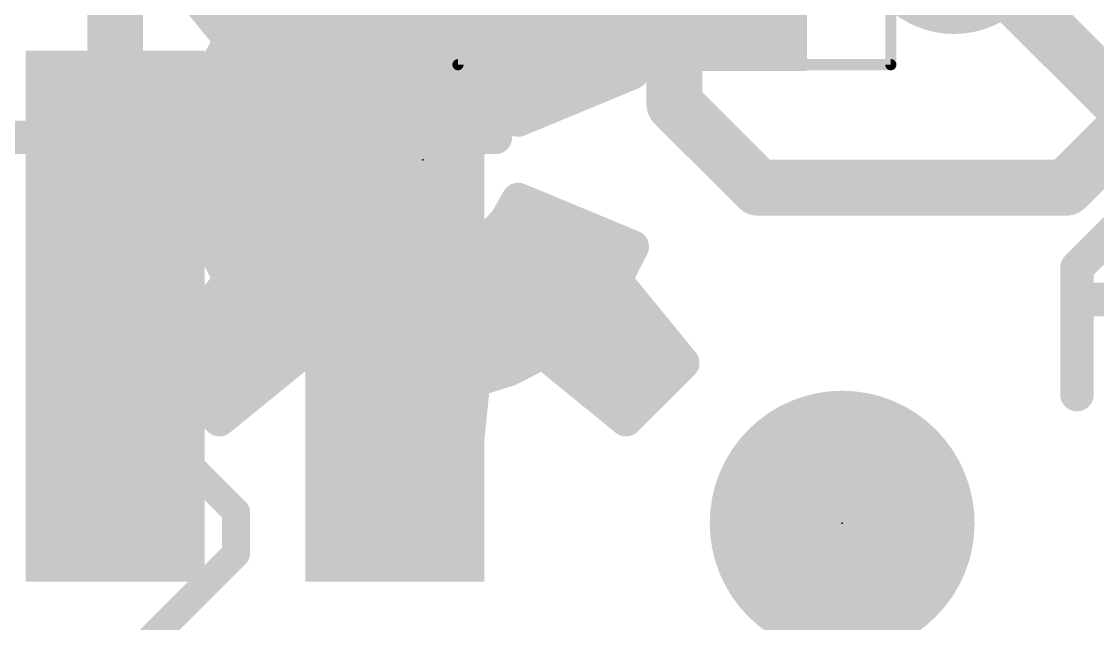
# Model space of a CAD drawing. Extents: x -26 to 81, y -15 to 33.
# Drawn here: x 5.925 to 10.812, y 3.608 to 6.343 of the extents above; entities that cross this region are included whole.
import ezdxf

# ---------------------------------------------------------------- set-up
doc = ezdxf.new("R2010")
doc.units = 0
for name, color, linetype in [('1', 12, 'CONTINUOUS'), ('16', 132, 'CONTINUOUS'), ('18', 110, 'CONTINUOUS'), ('21', 53, 'CONTINUOUS'), ('22', 53, 'CONTINUOUS'), ('23', 53, 'CONTINUOUS'), ('24', 53, 'CONTINUOUS'), ('25', 253, 'CONTINUOUS'), ('29', 253, 'CONTINUOUS'), ('31', 253, 'CONTINUOUS'), ('39', 12, 'CONTINUOUS'), ('51', 53, 'CONTINUOUS')]:
    doc.layers.add(name, color=color, linetype=linetype)

# ---------------------------------------------------------------- blocks, each defined once
blk = doc.blocks.new('RECT')
blk.add_solid([(-0.5, -0.5), (0.5, -0.5), (-0.5, 0.5), (0.5, 0.5)])
blk = doc.blocks.new('PIE')
at = {"const_width": 0.5}
blk.add_lwpolyline([(0, -0.25, 1), (0, 0.25, 1), (0, -0.25)], format="xyb", dxfattribs=at)
blk = doc.blocks.new('ROUNDV')
at = {"const_width": 0.5}
blk.add_lwpolyline([(0, -0.25, 1), (0, 0.25, 1), (0, -0.25)], format="xyb", dxfattribs=at)

msp = doc.modelspace()

# ---------------------------------------------------------------- linework, layer by layer
at = {"layer": '1', "const_width": 0.254}
for points in [[(11.303, 5.588), (10.16, 6.731)], [(6.35, 6.477), (6.35, 5.0038)]]:
    msp.add_lwpolyline(points, dxfattribs=at)
at = {"layer": '1', "const_width": 0.127}
msp.add_lwpolyline([(6.2865, 5.0038, 1), (6.4135, 5.0038)], format="xyb", dxfattribs=at)
at = {"layer": '16', "const_width": 0.254}
for points in [[(8.89, 7.62), (8.89, 5.969)], [(10.668, 5.588), (11.43, 6.35)], [(8.89, 5.969), (9.271, 5.588)], [(9.271, 5.588), (10.668, 5.588)]]:
    msp.add_lwpolyline(points, dxfattribs=at)
at = {"layer": '16', "const_width": 0.127}
for points in [[(8.9349, 6.0139, 1), (8.8451, 5.9241)], [(8.8265, 5.969, 1), (8.9535, 5.969)], [(9.271, 5.6515, 1), (9.271, 5.5245)], [(9.2261, 5.5431, 1), (9.3159, 5.6329)], [(10.6231, 5.6329, 1), (10.7129, 5.5431)], [(10.668, 5.5245, 1), (10.668, 5.6515)]]:
    msp.add_lwpolyline(points, format="xyb", dxfattribs=at)
at = {"layer": '21', "const_width": 0.1524}
msp.add_lwpolyline([(8.077, 5.817), (8.077, 9.423)], dxfattribs=at)
at = {"layer": '21', "const_width": 0.0762}
msp.add_lwpolyline([(8.0389, 5.817, 1), (8.1151, 5.817)], format="xyb", dxfattribs=at)
at = {"layer": '22'}
for points, const_width in [([(6.8724, 6.2615), (6.565, 6.6385)], 0.15), ([(8.929, 6.6385), (8.6216, 6.2615)], 0.15), ([(6.841, 6.3), (8.653, 6.3)], 0.15), ([(6.7942, 6.1097), (6.8724, 6.2615)], 0.15), ([(8.6216, 6.2615), (8.6998, 6.1097)], 0.15), ([(7.747, 6.1838), (7.6356, 6.1703)], 0.15), ([(7.8564, 6.1709), (7.747, 6.1838)], 0.15), ([(6.815, 6.15), (7.5816, 6.15)], 0.15), ([(7.6356, 6.1703), (7.5306, 6.1308)], 0.15), ([(7.9598, 6.1327), (7.8564, 6.1709)], 0.15), ([(7.913, 6.15), (8.679, 6.15)], 0.15), ([(8.0515, 6.0715), (7.9598, 6.1327)], 0.15), ([(6.7421, 5.947), (6.7942, 6.1097)], 0.15), ([(7.5306, 6.1308), (7.438, 6.0674)], 0.15), ([(8.6998, 6.1097), (8.1801, 5.8944)], 0.15), ([(7.438, 6.0674), (7.3631, 5.9839)], 0.15), ([(8.1263, 5.9906), (8.0515, 6.0715)], 0.15), ([(6.7591, 6), (7.3776, 6)], 0.15), ([(8.1175, 6), (8.435, 6)], 0.15), ([(8.1801, 5.8944), (8.1263, 5.9906)], 0.15), ([(6.2582, 5.8978), (6.7421, 5.947)], 0.15), ([(7.3631, 5.9839), (7.3102, 5.8849)], 0.15), ([(6.2582, 5.5322), (6.2582, 5.8978)], 0.15), ([(6.2582, 5.85), (7.3013, 5.85)], 0.15), ([(7.3102, 5.8849), (7.2824, 5.7762)], 0.15), ([(7.2824, 5.7762), (7.2812, 5.664)], 0.15), ([(6.2582, 5.7), (7.2816, 5.7)], 0.15), ([(7.2812, 5.664), (7.3066, 5.5548)], 0.15), ([(6.2582, 5.55), (7.3091, 5.55)], 0.15), ([(7.3066, 5.5548), (7.3574, 5.4547)], 0.15), ([(6.7421, 5.483), (6.2582, 5.5322)], 0.15), ([(8.125, 5.4378), (8.1801, 5.5356)], 0.15), ([(8.1801, 5.5356), (8.6998, 5.3203)], 0.15), ([(11.0066, 5.5125), (10.7185, 5.2244)], 0.1524), ([(6.7942, 5.3203), (6.7421, 5.483)], 0.15), ([(7.3574, 5.4547), (7.4304, 5.3695)], 0.15), ([(6.7687, 5.4), (7.4043, 5.4)], 0.15), ([(8.0483, 5.356), (8.125, 5.4378)], 0.15), ([(8.0896, 5.4), (8.5074, 5.4)], 0.15), ([(7.4304, 5.3695), (7.5216, 5.3041)], 0.15), ([(7.9543, 5.2947), (8.0483, 5.356)], 0.15), ([(6.8724, 5.1685), (6.7942, 5.3203)], 0.15), ([(7.5216, 5.3041), (7.6257, 5.2623)], 0.15), ([(8.6998, 5.3203), (8.6216, 5.1685)], 0.15), ([(7.6257, 5.2623), (7.7368, 5.2465)], 0.15), ([(7.7368, 5.2465), (7.8485, 5.2575)], 0.15), ([(7.8485, 5.2575), (7.9543, 5.2947)], 0.15), ([(6.8304, 5.25), (7.7121, 5.25)], 0.15), ([(7.7728, 5.25), (8.6636, 5.25)], 0.15), ([(10.7185, 5.2244), (10.7185, 4.6482)], 0.1524), ([(6.565, 4.7915), (6.8724, 5.1685)], 0.15), ([(8.6216, 5.1685), (8.929, 4.7915)], 0.15), ([(6.8165, 5.1), (8.6775, 5.1)], 0.15), ([(11.2947, 5.0804), (10.7185, 5.0804)], 0.1524), ([(6.6942, 4.95), (8.7998, 4.95)], 0.15), ([(7.2005, 4.8404), (6.8235, 4.533)], 0.15), ([(7.3523, 4.7622), (7.2005, 4.8404)], 0.15), ([(8.2935, 4.8404), (8.1417, 4.7622)], 0.15), ([(8.6705, 4.533), (8.2935, 4.8404)], 0.15), ([(6.8235, 4.533), (6.565, 4.7915)], 0.15), ([(6.5719, 4.8), (7.151, 4.8)], 0.15), ([(7.2789, 4.8), (8.2151, 4.8)], 0.15), ([(8.343, 4.8), (8.9221, 4.8)], 0.15), ([(8.929, 4.7915), (8.6705, 4.533)], 0.15), ([(7.515, 4.7101), (7.3523, 4.7622)], 0.15), ([(8.1417, 4.7622), (7.979, 4.7101)], 0.15), ([(7.5642, 4.2262), (7.515, 4.7101)], 0.15), ([(7.979, 4.7101), (7.9298, 4.2262)], 0.15), ([(6.7065, 4.65), (6.967, 4.65)], 0.15), ([(7.5211, 4.65), (7.9729, 4.65)], 0.15), ([(8.527, 4.65), (8.7875, 4.65)], 0.15), ([(7.5364, 4.5), (7.9576, 4.5)], 0.15), ([(7.5516, 4.35), (7.9424, 4.35)], 0.15), ([(7.9298, 4.2262), (7.5642, 4.2262)], 0.15)]:
    msp.add_lwpolyline(points, dxfattribs=dict(at, const_width=const_width))
for points, const_width in [([(6.841, 6.3375, 1), (6.841, 6.2625)], 0.075), ([(8.653, 6.2625, 1), (8.653, 6.3375)], 0.075), ([(6.9057, 6.2443, 1), (6.8391, 6.2787)], 0.075), ([(6.8433, 6.2378, 1), (6.9015, 6.2852)], 0.075), ([(8.6549, 6.2787, 1), (8.5883, 6.2443)], 0.075), ([(8.5925, 6.2852, 1), (8.6507, 6.2378)], 0.075), ([(7.7514, 6.221, 1), (7.7426, 6.1466)], 0.075), ([(7.7515, 6.1466, 1), (7.7425, 6.221)], 0.075), ([(6.815, 6.1875, 1), (6.815, 6.1125)], 0.075), ([(7.5816, 6.1125, 1), (7.5816, 6.1875)], 0.075), ([(7.6311, 6.2076, 1), (7.6401, 6.1331)], 0.075), ([(7.6488, 6.1353, 1), (7.6224, 6.2054)], 0.075), ([(7.8694, 6.206, 1), (7.8435, 6.1357)], 0.075), ([(7.852, 6.1336, 1), (7.8608, 6.2081)], 0.075), ([(7.913, 6.1875, 1), (7.913, 6.1125)], 0.075), ([(7.9807, 6.1639, 1), (7.939, 6.1015)], 0.075), ([(8.679, 6.1125, 1), (8.679, 6.1875)], 0.075), ([(6.7608, 6.1268, 1), (6.8275, 6.0925)], 0.075), ([(6.8299, 6.0982, 1), (6.7585, 6.1211)], 0.075), ([(7.5174, 6.1659, 1), (7.5438, 6.0957)], 0.075), ([(7.5518, 6.0999, 1), (7.5094, 6.1618)], 0.075), ([(7.9469, 6.0975, 1), (7.9728, 6.1679)], 0.075), ([(8.6665, 6.0925, 1), (8.7331, 6.1269)], 0.075), ([(8.7142, 6.0751, 1), (8.6854, 6.1443)], 0.075), ([(7.4168, 6.0984, 1), (7.4592, 6.0365)], 0.075), ([(7.4659, 6.0424, 1), (7.4101, 6.0925)], 0.075), ([(8.079, 6.0969, 1), (8.0239, 6.046)], 0.075), ([(8.0306, 6.0403, 1), (8.0723, 6.1027)], 0.075), ([(6.7591, 6.0375, 1), (6.7591, 5.9625)], 0.075), ([(7.3776, 5.9625, 1), (7.3776, 6.0375)], 0.075), ([(8.1175, 6.0375, 1), (8.1175, 5.9625)], 0.075), ([(8.159, 6.0089, 1), (8.0935, 5.9722)], 0.075), ([(8.435, 5.9625, 1), (8.435, 6.0375)], 0.075), ([(6.7459, 5.9097, 1), (6.7383, 5.9843)], 0.075), ([(7.3352, 6.0089, 1), (7.391, 5.9589)], 0.075), ([(7.3962, 5.9662, 1), (7.33, 6.0016)], 0.075), ([(8.0987, 5.9651, 1), (8.1538, 6.016)], 0.075), ([(6.2957, 5.8978, 1), (6.2207, 5.8978)], 0.075), ([(6.2544, 5.9351, 1), (6.262, 5.8605)], 0.075), ([(6.7064, 5.9584, 1), (6.7778, 5.9356)], 0.075), ([(8.1657, 5.929, 1), (8.1945, 5.8598)], 0.075), ([(6.2582, 5.8875, 1), (6.2582, 5.8125)], 0.075), ([(7.2772, 5.9026, 1), (7.3433, 5.8672)], 0.075), ([(7.3466, 5.8756, 1), (7.2739, 5.8942)], 0.075), ([(7.3013, 5.8125, 1), (7.3013, 5.8875)], 0.075), ([(8.1474, 5.8761, 1), (8.2128, 5.9127)], 0.075), ([(7.3199, 5.7758, 1), (7.2449, 5.7766)], 0.075), ([(7.2461, 5.7855, 1), (7.3187, 5.7669)], 0.075), ([(6.2582, 5.7375, 1), (6.2582, 5.6625)], 0.075), ([(7.2816, 5.6625, 1), (7.2816, 5.7375)], 0.075), ([(7.3177, 5.6725, 1), (7.2446, 5.6555)], 0.075), ([(7.2437, 5.6644, 1), (7.3187, 5.6636)], 0.075), ([(6.2582, 5.5875, 1), (6.2582, 5.5125)], 0.075), ([(7.3401, 5.5717, 1), (7.2732, 5.5378)], 0.075), ([(7.3091, 5.5125, 1), (7.3091, 5.5875)], 0.075), ([(6.262, 5.5695, 1), (6.2544, 5.4949)], 0.075), ([(7.2701, 5.5462, 1), (7.3432, 5.5633)], 0.075), ([(8.1945, 5.5702, 1), (8.1657, 5.501)], 0.075), ([(8.2128, 5.5172, 1), (8.1474, 5.554)], 0.075), ([(6.2207, 5.5322, 1), (6.2957, 5.5322)], 0.075), ([(6.7778, 5.4944, 1), (6.7064, 5.4716)], 0.075), ([(6.7383, 5.4457, 1), (6.7459, 5.5203)], 0.075), ([(7.3858, 5.4791, 1), (7.3289, 5.4303)], 0.075), ([(6.7687, 5.4375, 1), (6.7687, 5.3625)], 0.075), ([(7.3239, 5.4377, 1), (7.3908, 5.4716)], 0.075), ([(7.4043, 5.3625, 1), (7.4043, 5.4375)], 0.075), ([(8.0896, 5.4375, 1), (8.0896, 5.3625)], 0.075), ([(8.0924, 5.4562, 1), (8.1577, 5.4194)], 0.075), ([(8.1524, 5.4122, 1), (8.0977, 5.4635)], 0.075), ([(8.5074, 5.3625, 1), (8.5074, 5.4375)], 0.075), ([(7.4523, 5.4, 1), (7.4086, 5.339)], 0.075), ([(7.402, 5.3451, 1), (7.4589, 5.3939)], 0.075), ([(8.0688, 5.3245, 1), (8.0278, 5.3874)], 0.075), ([(6.8275, 5.3375, 1), (6.7608, 5.3032)], 0.075), ([(7.5356, 5.3389, 1), (7.5076, 5.2694)], 0.075), ([(8.021, 5.3816, 1), (8.0757, 5.3303)], 0.075), ([(8.7331, 5.3031, 1), (8.6665, 5.3375)], 0.075), ([(8.6854, 5.2857, 1), (8.7142, 5.3549)], 0.075), ([(6.7585, 5.3089, 1), (6.8299, 5.3318)], 0.075), ([(7.4998, 5.2737, 1), (7.5435, 5.3346)], 0.075), ([(7.631, 5.2995, 1), (7.6204, 5.2252)], 0.075), ([(7.6118, 5.2275, 1), (7.6397, 5.2971)], 0.075), ([(7.836, 5.2928, 1), (7.8609, 5.2221)], 0.075), ([(7.8522, 5.2201, 1), (7.8448, 5.2948)], 0.075), ([(7.9339, 5.3261, 1), (7.9748, 5.2632)], 0.075), ([(7.9668, 5.2593, 1), (7.9419, 5.33)], 0.075), ([(6.8304, 5.2875, 1), (6.8304, 5.2125)], 0.075), ([(7.7332, 5.2838, 1), (7.7405, 5.2091)], 0.075), ([(7.7121, 5.2125, 1), (7.7121, 5.2875)], 0.075), ([(7.7315, 5.2093, 1), (7.7421, 5.2836)], 0.075), ([(7.7728, 5.2875, 1), (7.7728, 5.2125)], 0.075), ([(8.6636, 5.2125, 1), (8.6636, 5.2875)], 0.075), ([(10.7566, 5.2244, 1), (10.6804, 5.2244)], 0.0762), ([(10.6916, 5.2514, 1), (10.7454, 5.1975)], 0.0762), ([(6.9015, 5.1448, 1), (6.8433, 5.1922)], 0.075), ([(8.6507, 5.1922, 1), (8.5925, 5.1448)], 0.075), ([(6.8391, 5.1513, 1), (6.9057, 5.1857)], 0.075), ([(8.5883, 5.1857, 1), (8.6549, 5.1513)], 0.075), ([(6.8165, 5.1375, 1), (6.8165, 5.0625)], 0.075), ([(8.6775, 5.0625, 1), (8.6775, 5.1375)], 0.075), ([(10.7185, 5.1185, 1), (10.7185, 5.0423)], 0.0762), ([(6.6942, 4.9875, 1), (6.6942, 4.9125)], 0.075), ([(8.7998, 4.9125, 1), (8.7998, 4.9875)], 0.075), ([(7.2177, 4.8737, 1), (7.1833, 4.8071)], 0.075), ([(7.2242, 4.8113, 1), (7.1768, 4.8695)], 0.075), ([(8.3172, 4.8695, 1), (8.2698, 4.8113)], 0.075), ([(8.3107, 4.8071, 1), (8.2763, 4.8737)], 0.075), ([(6.5915, 4.818, 1), (6.5385, 4.765)], 0.075), ([(6.5359, 4.8152, 1), (6.5941, 4.7678)], 0.075), ([(6.5719, 4.8375, 1), (6.5719, 4.7625)], 0.075), ([(7.151, 4.7625, 1), (7.151, 4.8375)], 0.075), ([(7.2789, 4.8375, 1), (7.2789, 4.7625)], 0.075), ([(8.2151, 4.7625, 1), (8.2151, 4.8375)], 0.075), ([(8.343, 4.8375, 1), (8.343, 4.7625)], 0.075), ([(8.8999, 4.7678, 1), (8.9581, 4.8152)], 0.075), ([(8.9555, 4.765, 1), (8.9025, 4.818)], 0.075), ([(8.9221, 4.7625, 1), (8.9221, 4.8375)], 0.075), ([(7.3638, 4.7979, 1), (7.3409, 4.7265)], 0.075), ([(7.3352, 4.7288, 1), (7.3695, 4.7955)], 0.075), ([(8.1245, 4.7955, 1), (8.1588, 4.7288)], 0.075), ([(8.1531, 4.7265, 1), (8.1302, 4.7979)], 0.075), ([(7.5523, 4.7139, 1), (7.4777, 4.7063)], 0.075), ([(7.5036, 4.6744, 1), (7.5264, 4.7458)], 0.075), ([(7.9676, 4.7458, 1), (7.9904, 4.6744)], 0.075), ([(8.0163, 4.7063, 1), (7.9417, 4.7139)], 0.075), ([(6.7065, 4.6875, 1), (6.7065, 4.6125)], 0.075), ([(6.967, 4.6125, 1), (6.967, 4.6875)], 0.075), ([(7.5211, 4.6875, 1), (7.5211, 4.6125)], 0.075), ([(7.9729, 4.6125, 1), (7.9729, 4.6875)], 0.075), ([(8.527, 4.6875, 1), (8.527, 4.6125)], 0.075), ([(8.7875, 4.6125, 1), (8.7875, 4.6875)], 0.075), ([(10.6804, 4.6482, 1), (10.7566, 4.6482)], 0.0762), ([(6.7998, 4.5621, 1), (6.8472, 4.5039)], 0.075), ([(6.797, 4.5065, 1), (6.85, 4.5595)], 0.075), ([(8.644, 4.5595, 1), (8.697, 4.5065)], 0.075), ([(8.6468, 4.5039, 1), (8.6942, 4.5621)], 0.075), ([(7.5364, 4.5375, 1), (7.5364, 4.4625)], 0.075), ([(7.9576, 4.4625, 1), (7.9576, 4.5375)], 0.075), ([(7.5516, 4.3875, 1), (7.5516, 4.3125)], 0.075), ([(7.9424, 4.3125, 1), (7.9424, 4.3875)], 0.075), ([(7.5642, 4.2637, 1), (7.5642, 4.1887)], 0.075), ([(7.9298, 4.1887, 1), (7.9298, 4.2637)], 0.075), ([(7.5269, 4.2224, 1), (7.6015, 4.23)], 0.075), ([(7.8925, 4.23, 1), (7.9671, 4.2224)], 0.075)]:
    msp.add_lwpolyline(points, format="xyb", dxfattribs=dict(at, const_width=const_width))
at = {"layer": '23'}
msp.add_point((9.652, 4.064), dxfattribs=at)
at = {"layer": '24'}
msp.add_point((7.747, 5.715), dxfattribs=at)
at = {"layer": '25', "const_width": 0.127}
for points in [[(6.3268, 4.3063), (6.1361, 4.1156)], [(6.7081, 4.3063), (6.3268, 4.3063)], [(6.8987, 4.1156), (6.7081, 4.3063)], [(6.8987, 3.925), (6.8987, 4.1156)], [(6.1361, 3.1623), (6.8987, 3.925)]]:
    msp.add_lwpolyline(points, dxfattribs=at)
at = {"layer": '25', "const_width": 0.0635}
for points in [[(6.3268, 4.338, 1), (6.3268, 4.2745)], [(6.3492, 4.2838, 1), (6.3043, 4.3287)], [(6.7305, 4.3287, 1), (6.6856, 4.2838)], [(6.7081, 4.2745, 1), (6.7081, 4.338)], [(6.1136, 4.1381, 1), (6.1585, 4.0932)], [(6.9305, 4.1156, 1), (6.867, 4.1156)], [(6.8763, 4.0932, 1), (6.9212, 4.1381)], [(6.9212, 3.9025, 1), (6.8763, 3.9474)], [(6.867, 3.925, 1), (6.9305, 3.925)]]:
    msp.add_lwpolyline(points, format="xyb", dxfattribs=at)
at = {"layer": '39', "const_width": 0.0508}
for points in [[(7.907, 6.147), (7.907, 9.093)], [(9.873, 9.093), (9.873, 6.147)], [(9.873, 6.147), (7.907, 6.147)]]:
    msp.add_lwpolyline(points, dxfattribs=at)
at = {"layer": '39', "const_width": 0.0254}
for points in [[(7.907, 6.1597, 1), (7.907, 6.1343)], [(7.8943, 6.147, 1), (7.9197, 6.147)], [(9.8603, 6.147, 1), (9.8857, 6.147)], [(9.873, 6.1343, 1), (9.873, 6.1597)]]:
    msp.add_lwpolyline(points, format="xyb", dxfattribs=at)
at = {"layer": '51', "const_width": 0.1524}
msp.add_lwpolyline([(3.353, 5.817), (8.077, 5.817)], dxfattribs=at)
at = {"layer": '51', "const_width": 0.0762}
msp.add_lwpolyline([(8.077, 5.7789, 1), (8.077, 5.8551)], format="xyb", dxfattribs=at)

# ---------------------------------------------------------------- block references
at = {"layer": '1', "xscale": 1.1, "rotation": 270}
msp.add_blockref('RECT', (8.89, 6.77), dxfattribs=at)
at = {"layer": '1', "xscale": 0.6096, "yscale": 2.2098, "rotation": 180}
for p in [(6.35, 5.0038), (7.62, 5.0038)]:
    msp.add_blockref('RECT', p, dxfattribs=at)
at = {"layer": '1'}
msp.add_blockref('PIE', (9.652, 4.064), dxfattribs=at)
at = {"layer": '18', "xscale": 0.889, "yscale": 0.889}
msp.add_blockref('ROUNDV', (10.16, 6.731), dxfattribs=at)
msp.add_blockref('ROUNDV', (10.16, 6.731), dxfattribs=at)
at = {"layer": '29'}
for p, xscale, yscale, rotation in [((8.89, 6.77), 1.3032, 1.2032, 270), ((6.35, 5.0038), 0.8128, 2.413, 180), ((7.62, 5.0038), 0.8128, 2.413, 180)]:
    msp.add_blockref('RECT', p, dxfattribs=dict(at, xscale=xscale, yscale=yscale, rotation=rotation))
at = {"layer": '29', "xscale": 1.2032, "yscale": 1.2032}
msp.add_blockref('PIE', (9.652, 4.064), dxfattribs=at)
at = {"layer": '31', "xscale": 1.1, "rotation": 270}
msp.add_blockref('RECT', (8.89, 6.77), dxfattribs=at)
at = {"layer": '31', "xscale": 0.6096, "yscale": 2.2098, "rotation": 180}
for p in [(6.35, 5.0038), (7.62, 5.0038)]:
    msp.add_blockref('RECT', p, dxfattribs=at)
at = {"layer": '51', "xscale": 0.3556, "yscale": 1.016, "rotation": 180}
for p in [(6.35, 5.2578), (7.62, 5.2578)]:
    msp.add_blockref('RECT', p, dxfattribs=at)

doc.saveas('drawing.dxf')
